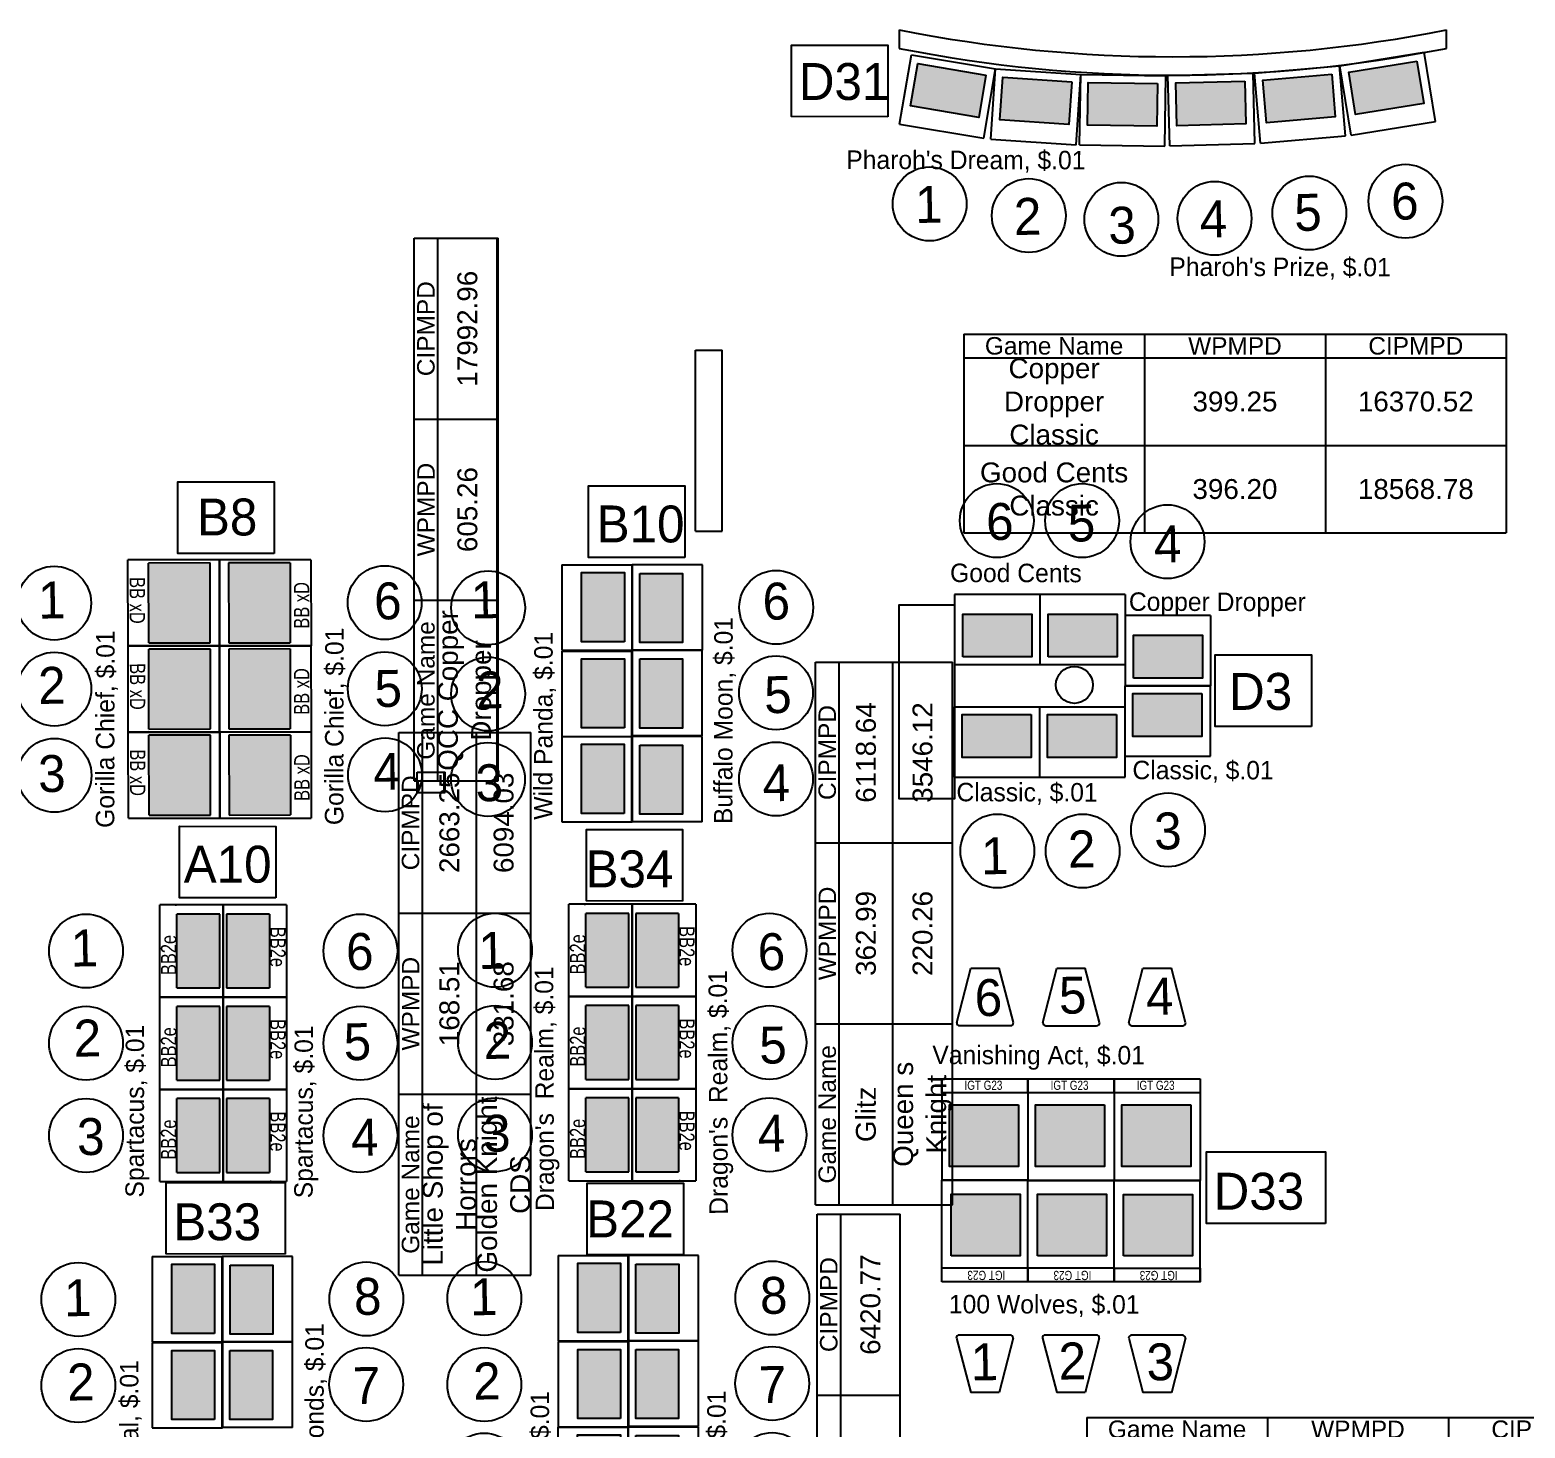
# Model space of a CAD drawing. Header units: inches. Extents: x 3213 to 10275, y -3570 to -435.
# Drawn here: x 8827.8 to 9314.1, y -2535.2 to -2080.7 of the extents above; entities that cross this region are included whole.
import ezdxf
from ezdxf.enums import TextEntityAlignment as Align

# ---------------------------------------------------------------- set-up
doc = ezdxf.new("R2010")
doc.units = ezdxf.units.IN
doc.header["$LTSCALE"] = 24
doc.header["$MEASUREMENT"] = 0
doc.linetypes.add('HIDDEN', pattern=[0.375, 0.25, -0.125])
for name, color, linetype in [('00 Bally Slots', 9, 'Continuous'), ('00 Bank', 7, 'Continuous'), ('00 IGT Slots', 7, 'Continuous'), ('00 PT Enrollment', 7, 'Continuous'), ('00 Themes', 7, 'Continuous'), ('00 WMS Slots', 173, 'Continuous'), ('EXT  INWALL', 3, 'Continuous'), ('EXT WALL', 3, 'Continuous'), ('F1  COL', 242, 'Continuous'), ('F1  WALL', 3, 'Continuous')]:
    doc.layers.add(name, color=color, linetype=linetype)
doc.styles.add('ARCHSTYL', font='HAND.SHX', dxfattribs={"width": 0.8})
doc.styles.add('HAND', font='Hand.shx', dxfattribs={"width": 0.8, "height": 0.5})

# ---------------------------------------------------------------- blocks, each defined once
blk = doc.blocks.new('SDG M-9000')
at = {"linetype": 'ByBlock', "lineweight": -3}
h = blk.add_hatch(color=0, dxfattribs=at)
h.dxf.hatch_style = 1
h.set_gradient(color1=(102, 0, 204), tint=0.32, name='CYLINDER')
h.paths.add_polyline_path([(16.43, 24.99), (2.51, 24.99), (2.51, 2.52), (16.43, 2.52)])
at = {"color": 192, "linetype": 'ByBlock', "lineweight": -3}
blk.add_lwpolyline([(2.51, 24.99), (16.43, 24.99), (16.43, 2.52), (2.51, 2.52)], close=True, dxfattribs=at)
at = {"layer": '00 Bally Slots', "color": 192, "ltscale": 25}
for p, q in [((22.86, 27.75), (0, 27.75)), ((0, 0), (0, 27.75)), ((22.86, 0), (22.86, 27.75)), ((22.86, 0), (0, 0))]:
    blk.add_line(p, q, dxfattribs=at)
at = {"layer": '00 Bally Slots', "color": 192}
blk.add_circle((46.85, 13.96), 12.01, dxfattribs=at)
blk = doc.blocks.new('*T336')
at = {"layer": '00 Themes', "linetype": 'ByBlock', "lineweight": -2, "transparency": 16777216}
for p, q in [((0, 0), (0, 176.43)), ((0, 176.43), (44.55, 176.43)), ((44.55, 0), (44.55, 176.43)), ((0, 0), (44.55, 0))]:
    blk.add_line(p, q, dxfattribs=at)
at = {"layer": '00 Themes', "color": 0, "linetype": 'ByBlock', "lineweight": -2, "transparency": 16777216}
for p, q in [((7.7, 0), (7.7, 176.43)), ((25.17, 0), (25.17, 176.43)), ((0, 117.62), (44.55, 117.62)), ((0, 58.81), (44.55, 58.81))]:
    blk.add_line(p, q, dxfattribs=at)
at = {"layer": '00 Themes', "color": 0, "lineweight": -3, "transparency": 16777216, "width": 58.689, "attachment_point": 5, "rotation": 90}
for s, insert, char_height in [('{\\fArial|b0|i0|c0;CIPMPD', (3.85, 147.02), 5.6858), ('{\\fArial|b0|i0|c0;\\c52479;6118.64 ', (16.44, 147.02), 6.467), ('{\\fArial|b0|i0|c0;\\c255;3546.12 ', (34.86, 147.02), 6.467), ('{\\fArial|b0|i0|c0;WPMPD', (3.85, 88.21), 5.6858), ('{\\fArial|b0|i0|c0;\\c65280;362.99 ', (16.44, 88.21), 6.467), ('{\\fArial|b0|i0|c0;\\c52479;220.26 ', (34.86, 88.21), 6.467), ('{\\fArial|b0|i0|c0;Game Name', (3.85, 29.4), 5.6858), ('{\\fArial|b0|i0|c0;Queen s Knight', (34.86, 29.4), 6.467), ('{\\fArial|b0|i0|c0;Glitz', (16.44, 29.4), 6.467)]:
    blk.add_mtext(s, dxfattribs=dict(at, insert=insert, char_height=char_height))
blk = doc.blocks.new('*T338')
at = {"layer": '00 Themes', "linetype": 'ByBlock', "lineweight": -2, "transparency": 16777216}
for p, q in [((0, 0), (0, 176.43)), ((0, 176.43), (27.08, 176.43)), ((27.08, 0), (27.08, 176.43)), ((0, 0), (27.08, 0))]:
    blk.add_line(p, q, dxfattribs=at)
at = {"layer": '00 Themes', "color": 0, "linetype": 'ByBlock', "lineweight": -2, "transparency": 16777216}
for p, q in [((7.7, 0), (7.7, 176.43)), ((0, 117.62), (27.08, 117.62)), ((0, 58.81), (27.08, 58.81))]:
    blk.add_line(p, q, dxfattribs=at)
at = {"layer": '00 Themes', "color": 0, "lineweight": -3, "transparency": 16777216, "width": 58.689, "attachment_point": 5, "rotation": 90}
for s, insert, char_height in [('{\\fArial|b0|i0|c0;CIPMPD', (3.85, 147.02), 5.6858), ('{\\fArial|b0|i0|c0;\\c52479;6420.77 ', (17.39, 147.02), 6.467), ('{\\fArial|b0|i0|c0;WPMPD', (3.85, 88.21), 5.6858), ('{\\fArial|b0|i0|c0;\\c65280;350.68 ', (17.39, 88.21), 6.467), ('{\\fArial|b0|i0|c0;Game Name', (3.85, 29.4), 5.6858), ('{\\fArial|b0|i0|c0;Hot Shots Blazing 7 s', (17.39, 29.4), 6.467)]:
    blk.add_mtext(s, dxfattribs=dict(at, insert=insert, char_height=char_height))
blk = doc.blocks.new('*T387')
at = {"layer": '00 Themes', "linetype": 'ByBlock', "lineweight": -2, "transparency": 16777216}
for p, q in [((0, 0), (176.43, 0)), ((0, 0), (0, -64.65)), ((176.43, 0), (176.43, -64.65)), ((0, -64.65), (176.43, -64.65))]:
    blk.add_line(p, q, dxfattribs=at)
at = {"layer": '00 Themes', "color": 0, "linetype": 'ByBlock', "lineweight": -2, "transparency": 16777216}
for p, q in [((58.81, 0), (58.81, -64.65)), ((117.62, 0), (117.62, -64.65)), ((0, -7.7), (176.43, -7.7)), ((0, -36.18), (176.43, -36.18))]:
    blk.add_line(p, q, dxfattribs=at)
at = {"layer": '00 Themes', "color": 0, "lineweight": -3, "transparency": 16777216, "width": 58.689, "attachment_point": 5}
for s, insert, char_height in [('{\\fArial|b0|i0|c0;Game Name', (29.4, -3.85), 5.6858), ('{\\fArial|b0|i0|c0;WPMPD', (88.21, -3.85), 5.6858), ('{\\fArial|b0|i0|c0;CIPMPD', (147.02, -3.85), 5.6858), ('{\\fArial|b0|i0|c0;Copper Dropper Classic', (29.4, -21.94), 6.467), ('{\\fArial|b0|i0|c0;\\c65280;399.25 ', (88.21, -21.94), 6.467), ('{\\fArial|b0|i0|c0;\\c65280;16370.52 ', (147.02, -21.94), 6.467), ('{\\fArial|b0|i0|c0;Good Cents Classic', (29.4, -50.41), 6.467), ('{\\fArial|b0|i0|c0;\\c65280;396.20 ', (88.21, -50.41), 6.467), ('{\\fArial|b0|i0|c0;\\c65280;18568.78 ', (147.02, -50.41), 6.467)]:
    blk.add_mtext(s, dxfattribs=dict(at, insert=insert, char_height=char_height))
blk = doc.blocks.new('*T389')
at = {"layer": '00 Themes', "linetype": 'ByBlock', "lineweight": -2, "transparency": 16777216}
for p, q in [((0, 0), (176.43, 0)), ((0, 0), (0, -25.17)), ((176.43, 0), (176.43, -25.17)), ((0, -25.17), (176.43, -25.17))]:
    blk.add_line(p, q, dxfattribs=at)
at = {"layer": '00 Themes', "color": 0, "linetype": 'ByBlock', "lineweight": -2, "transparency": 16777216}
for p, q in [((58.81, 0), (58.81, -25.17)), ((117.62, 0), (117.62, -25.17)), ((0, -7.7), (176.43, -7.7))]:
    blk.add_line(p, q, dxfattribs=at)
at = {"layer": '00 Themes', "color": 0, "lineweight": -3, "transparency": 16777216, "width": 58.689, "attachment_point": 5}
for s, insert, char_height in [('{\\fArial|b0|i0|c0;Game Name', (29.4, -3.85), 5.6858), ('{\\fArial|b0|i0|c0;WPMPD', (88.21, -3.85), 5.6858), ('{\\fArial|b0|i0|c0;CIPMPD', (147.02, -3.85), 5.6858), ('{\\fArial|b0|i0|c0;Pharaoh s Fortune', (29.4, -16.44), 6.467), ('{\\fArial|b0|i0|c0;\\c65280;618.36 ', (88.21, -16.44), 6.467), ('{\\fArial|b0|i0|c0;\\c65280;11572.09 ', (147.02, -16.44), 6.467)]:
    blk.add_mtext(s, dxfattribs=dict(at, insert=insert, char_height=char_height))
blk = doc.blocks.new('*T411')
at = {"layer": '00 Themes', "linetype": 'ByBlock', "lineweight": -2, "transparency": 16777216}
for p, q in [((0, 0), (0, 176.43)), ((0, 176.43), (42.98, 176.43)), ((42.98, 0), (42.98, 176.43)), ((0, 0), (42.98, 0))]:
    blk.add_line(p, q, dxfattribs=at)
at = {"layer": '00 Themes', "color": 0, "linetype": 'ByBlock', "lineweight": -2, "transparency": 16777216}
for p, q in [((7.7, 0), (7.7, 176.43)), ((25.28, 0), (25.28, 176.43)), ((0, 117.62), (42.98, 117.62)), ((0, 58.81), (42.98, 58.81))]:
    blk.add_line(p, q, dxfattribs=at)
at = {"layer": '00 Themes', "color": 0, "lineweight": -3, "transparency": 16777216, "width": 58.689, "attachment_point": 5, "rotation": 90}
for s, insert, char_height in [('{\\fArial|b0|i0|c0;CIPMPD', (3.85, 147.02), 5.6858), ('{\\fArial|b0|i0|c0;\\c255;2663.25 ', (16.49, 147.02), 6.467), ('{\\fArial|b0|i0|c0;\\c52479;6094.03 ', (34.13, 147.02), 6.467), ('{\\fArial|b0|i0|c0;WPMPD', (3.85, 88.21), 5.6858), ('{\\fArial|b0|i0|c0;\\c255;168.51 ', (16.49, 88.21), 6.467), ('{\\fArial|b0|i0|c0;\\c65280;331.68 ', (34.13, 88.21), 6.467), ('{\\fArial|b0|i0|c0;Little Shop of Horrors', (16.49, 29.4), 6.467), ('{\\fArial|b0|i0|c0;Golden Knight CDS', (34.13, 29.4), 6.467), ('{\\fArial|b0|i0|c0;Game Name', (3.85, 29.4), 5.6858)]:
    blk.add_mtext(s, dxfattribs=dict(at, insert=insert, char_height=char_height))
blk = doc.blocks.new('Bally V22')
at = {"linetype": 'ByBlock', "lineweight": -3}
h = blk.add_hatch(color=0, dxfattribs=at)
h.dxf.hatch_style = 1
h.set_gradient(color1=(255, 63, 0), tint=0.32)
h.paths.add_polyline_path([(16.43, 24.99), (2.51, 24.99), (2.51, 2.52), (16.43, 2.52)])
at = {"color": 192, "linetype": 'ByBlock', "lineweight": -3}
blk.add_lwpolyline([(2.51, 24.99), (16.43, 24.99), (16.43, 2.52), (2.51, 2.52)], close=True, dxfattribs=at)
at = {"layer": '00 Bally Slots', "color": 192, "ltscale": 25}
for p, q in [((22.86, 27.75), (0, 27.75)), ((0, 0), (0, 27.75)), ((22.86, 0), (22.86, 27.75)), ((22.86, 0), (0, 0))]:
    blk.add_line(p, q, dxfattribs=at)
at = {"layer": '00 Bally Slots', "color": 192}
blk.add_circle((46.85, 13.96), 12.01, dxfattribs=at)
blk = doc.blocks.new('WMS BlueBird xD')
at = {"linetype": 'ByBlock', "lineweight": -3}
h = blk.add_hatch(color=0, dxfattribs=at)
h.dxf.hatch_style = 1
h.set_gradient(color1=(0, 0, 255), color2=(255, 255, 0), tint=1, name='SPHERICAL')
h.paths.add_polyline_path([(23, 28.98), (3, 28.98), (3, 3), (23, 3)])
at = {"layer": '00 WMS Slots', "ltscale": 25}
for p, q in [((-3.73, 2), (-3.75, 30)), ((26, 30), (-3.75, 30)), ((26, 2), (26, 30)), ((3, 3), (3, 28.98)), ((23, 28.98), (3, 28.98)), ((23, 3), (23, 28.98)), ((-3.73, 2), (26, 2)), ((3, 3), (23, 3))]:
    blk.add_line(p, q, dxfattribs=at)
at = {"layer": '00 WMS Slots'}
blk.add_circle((-27.73, 16), 12.01, dxfattribs=at)
at = {"color": 0, "linetype": 'ByBlock', "lineweight": -3, "insert": (1.81, 24.42), "char_height": 5, "attachment_point": 1, "rotation": 270, "style": 'HAND'}
blk.add_mtext_dynamic_manual_height_columns('BB xD', width=29.75, gutter_width=135.58, heights=[0], dxfattribs=at)
blk = doc.blocks.new('WMS BlueBird 2e')
at = {"layer": '00 WMS Slots', "ltscale": 25}
h = blk.add_hatch(color=256, dxfattribs=at)
h.set_gradient(color1=(0, 191, 255), one_color=1, tint=1, name='CYLINDER')
h.paths.add_polyline_path([(19.51, 27), (5.58, 27), (5.58, 3), (19.51, 3)])
at = {"color": 0, "linetype": 'ByBlock', "lineweight": -3}
blk.add_line((5, 30), (5.38, 30), dxfattribs=at)
at = {"layer": '00 WMS Slots', "ltscale": 25}
for p, q in [((0, 0), (0, 30)), ((20.62, 30), (0, 30)), ((20.62, 0), (20.62, 30)), ((5.58, 3), (5.58, 27)), ((19.51, 27), (5.58, 27)), ((19.51, 3), (19.51, 27)), ((0, 0), (20.62, 0)), ((5.58, 3), (19.51, 3))]:
    blk.add_line(p, q, dxfattribs=at)
at = {"layer": '00 WMS Slots'}
blk.add_circle((-23.99, 15), 12.01, dxfattribs=at)
at = {"color": 0, "linetype": 'ByBlock', "lineweight": -3, "insert": (0.36, 7.14), "char_height": 5, "attachment_point": 1, "rotation": 90, "style": 'HAND'}
blk.add_mtext_dynamic_manual_height_columns('BB2e', width=20.625, gutter_width=135.58, heights=[0], dxfattribs=at)
blk = doc.blocks.new('IGT G23')
at = {"linetype": 'ByBlock', "lineweight": -3}
h = blk.add_hatch(color=7, dxfattribs=at)
h.set_gradient(color1=(241, 237, 14), color2=(18, 202, 42), tint=1)
h.paths.add_polyline_path([(-33.41, -26.28), (-33.41, -1.81), (-28.91, -1.81), (-28.91, -26.28)], flags=9)
h = blk.add_hatch(color=0, dxfattribs=at)
h.dxf.hatch_style = 1
h.set_gradient(color1=(255, 63, 0), tint=0.32, name='CYLINDER')
h.paths.add_polyline_path([(-4.53, -3.06), (-24.51, -3.06), (-24.51, -25.5), (-4.53, -25.5)])
at = {"color": 0, "linetype": 'ByBlock', "lineweight": -3}
blk.add_lwpolyline([(-24.51, -3.06), (-4.53, -3.06), (-4.53, -25.5), (-24.51, -25.5)], close=True, dxfattribs=at)
at = {"layer": '00 IGT Slots', "color": 30, "ltscale": 25}
for p, q in [((-33, 0), (0, 0)), ((-33, -28), (-33, 0)), ((0, -28), (0, 0)), ((-51.29, -4.75), (-69, -9.37)), ((-69, -18.63), (-69, -9.37)), ((-50.29, -22.18), (-50.29, -5.68)), ((-51.29, -23.18), (-69.01, -18.63)), ((-33, -28), (0, -28))]:
    blk.add_line(p, q, dxfattribs=at)
at = {"layer": '00 IGT Slots', "color": 30, "linetype": 'ByBlock', "lineweight": -3}
blk.add_lwpolyline([(-33, 0), (-28.48, 0), (-28.48, -28), (-33, -28)], close=True, dxfattribs=at)
at = {"layer": '00 IGT Slots', "color": 30, "ltscale": 25}
for centre, start, end in [((-51.29, -5.68), 0, 90), ((-51.29, -22.18), 270, 0)]:
    blk.add_arc(centre, 1, start, end, dxfattribs=at)
at = {"layer": '00 IGT Slots', "color": 7, "linetype": 'ByBlock', "lineweight": -3, "insert": (-32.42, -20.63), "char_height": 3, "width": 15.2138, "attachment_point": 1, "rotation": 90, "style": 'HAND'}
blk.add_mtext('IGT G23', dxfattribs=at)
blk = doc.blocks.new('*T470')
at = {"layer": '00 Themes', "color": 0, "linetype": 'ByBlock', "lineweight": -2, "transparency": 16777216}
for p, q in [((0, 0), (0.03, 6.59)), ((0.03, 6.59), (9.13, 6.55)), ((8.74, -0.04), (8.77, 6.55)), ((9.1, -0.04), (9.13, 6.55)), ((0, 0), (9.1, -0.04))]:
    blk.add_line(p, q, dxfattribs=at)
at = {"layer": '00 Themes', "color": 0, "lineweight": -3, "transparency": 16777216, "insert": (4.39, 3.27), "char_height": 6.467, "width": 6.467, "attachment_point": 5, "rotation": 89.7525}
blk.add_mtext('{\\fArial|b0|i0|c0;', dxfattribs=at)
blk = doc.blocks.new('*T471')
at = {"layer": '00 Themes', "linetype": 'ByBlock', "lineweight": -2, "transparency": 16777216}
for q in [(0, 58.81), (8.7, 0)]:
    blk.add_line((0, 0), q, dxfattribs=at)
at = {"layer": '00 Themes', "color": 0, "linetype": 'ByBlock', "lineweight": -2, "transparency": 16777216}
for p in [(0, 58.81), (8.7, 0)]:
    blk.add_line(p, (8.7, 58.81), dxfattribs=at)
at = {"layer": '00 Themes', "color": 0, "lineweight": -3, "transparency": 16777216, "insert": (4.35, 29.41), "char_height": 6.4375, "width": 58.6925, "attachment_point": 5, "rotation": 90}
blk.add_mtext('{\\fArial|b0|i0|c0;', dxfattribs=at)
blk = doc.blocks.new('*T488')
at = {"layer": '00 Themes', "linetype": 'ByBlock', "lineweight": -2, "transparency": 16777216}
for p, q in [((0, 0), (0, 176.43)), ((0, 176.43), (26.98, 176.43)), ((26.98, 0), (26.98, 176.43)), ((0, 0), (26.98, 0))]:
    blk.add_line(p, q, dxfattribs=at)
at = {"layer": '00 Themes', "color": 0, "linetype": 'ByBlock', "lineweight": -2, "transparency": 16777216}
for p, q in [((7.7, 0), (7.7, 176.43)), ((26.98, 176.43), (27.34, 176.43)), ((27.34, 0), (27.34, 176.43)), ((0, 117.62), (27.34, 117.62)), ((0, 58.81), (27.34, 58.81)), ((26.98, 0), (27.34, 0))]:
    blk.add_line(p, q, dxfattribs=at)
at = {"layer": '00 Themes', "color": 0, "lineweight": -3, "transparency": 16777216, "width": 58.689, "attachment_point": 5, "rotation": 90}
for s, insert, char_height in [('{\\fArial|b0|i0|c0;\\c65280;17992.96 ', (17.34, 147.02), 6.467), ('{\\fArial|b0|i0|c0;CIPMPD', (3.85, 147.02), 5.6858), ('{\\fArial|b0|i0|c0;WPMPD', (3.85, 88.21), 5.6858), ('{\\fArial|b0|i0|c0;\\c65280;605.26 ', (17.34, 88.21), 6.467), ('{\\fArial|b0|i0|c0;QCC Copper Dropper', (17.34, 29.4), 6.467), ('{\\fArial|b0|i0|c0;Game Name', (3.85, 29.4), 5.6858)]:
    blk.add_mtext(s, dxfattribs=dict(at, insert=insert, char_height=char_height))

msp = doc.modelspace()

# ---------------------------------------------------------------- linework, layer by layer
at = {"layer": '00 Bank'}
for points in [[(9106.81, -2108.88), (9075.49, -2108.86), (9075.5, -2085.58), (9106.81, -2085.6)], [(8907.26, -2250.84), (8875.95, -2250.84), (8875.94, -2227.56), (8907.25, -2227.56)], [(9040.79, -2252.19), (9009.47, -2252.18), (9009.48, -2228.9), (9040.79, -2228.91)], [(9244.55, -2307.11), (9213.24, -2307.1), (9213.25, -2283.81), (9244.55, -2283.83)], [(8907.8, -2362.88), (8876.48, -2362.86), (8876.49, -2339.58), (8907.8, -2339.6)], [(9040.11, -2363.89), (9008.79, -2363.87), (9008.8, -2340.59), (9040.11, -2340.61)], [(9249.12, -2468.72), (9210.49, -2468.7), (9210.5, -2445.42), (9249.12, -2445.44)], [(8910.83, -2478.65), (8872.2, -2478.64), (8872.21, -2455.36), (8910.83, -2455.37)], [(9040.42, -2478.94), (9009.1, -2478.93), (9009.11, -2455.64), (9040.42, -2455.66)]]:
    msp.add_lwpolyline(points, close=True, dxfattribs=at)
at = {"layer": 'EXT  INWALL', "linetype": 'ByBlock', "lineweight": -3}
msp.add_line((9288.48, -2086.66), (9288.48, -2080.66), dxfattribs=at)
for centre in [(9199.48, -1631.88), (9199.48, -1637.88)]:
    msp.add_arc(centre, 457.51, 258.7828, 281.2172, dxfattribs=at)
at = {"layer": 'EXT WALL', "linetype": 'ByBlock', "lineweight": -3}
msp.add_line((9110.48, -2080.66), (9110.48, -2086.66), dxfattribs=at)
at = {"layer": 'F1  COL'}
msp.add_circle((9167.48, -2293.61), 6, dxfattribs=at)
at = {"layer": 'F1  WALL'}
msp.add_lwpolyline([(9128.48, -2267.61), (9128.48, -2330.61), (9110.48, -2330.61), (9110.48, -2267.61)], close=True, dxfattribs=at)

# ---------------------------------------------------------------- block references
for name, p in [('*T488', (8952.8, -2324.82)), ('*T387', (9131.5, -2179.56)), ('*T471', (9044.3, -2243.62)), ('*T336', (9083.3, -2462.62)), ('*T411', (8947.8, -2485.47)), ('*T470', (8953.79, -2328.58)), ('*T338', (9083.8, -2642.12)), ('*T389', (9171.5, -2531.8))]:
    msp.add_blockref(name, p)
at = {"layer": '00 Bally Slots', "color": 20}
for p, rotation in [((9156.23, -2287.04), 90), ((9183.98, -2287.04), 90), ((9211.73, -2293.91), 90), ((9183.98, -2293.91), 270), ((9128.48, -2300.77), 270), ((9156.23, -2300.77), 270)]:
    msp.add_blockref('SDG M-9000', p, dxfattribs=dict(at, rotation=rotation))
at = {"layer": '00 Themes', "color": 10, "lineweight": -3, "transparency": 33554661}
for name, p, rotation in [('Bally V22', (9114.49, -2088.71), 260.3744713421999), ('Bally V22', (9253.81, -2092.37), 279.2965849281697), ('Bally V22', (9141.85, -2093.35), 266.2024556826703), ('Bally V22', (9169.54, -2095.19), 269.1208394057851), ('Bally V22', (9197.87, -2095.47), 271.5379617422864), ('Bally V22', (9226.08, -2094.67), 274.7633433475296), ('Bally V22', (9023.7, -2254.6), 180), ('Bally V22', (9023.7, -2282.6), 180), ('Bally V22', (9023.65, -2310.39), 180), ('IGT G23', (9152.4, -2454.69), 270), ('IGT G23', (9180.4, -2454.7), 270), ('IGT G23', (9208.4, -2454.7), 270), ('IGT G23', (9124.4, -2454.69), 89.99999999999999), ('IGT G23', (9152.4, -2454.7), 89.99999999999999), ('IGT G23', (9180.43, -2454.72), 89.99999999999999), ('Bally V22', (8890.43, -2479.45), 180), ('Bally V22', (9022.45, -2479.13), 180), ('Bally V22', (8890.43, -2507.45), 180), ('Bally V22', (9022.45, -2507.13), 180), ('Bally V22', (9022.4, -2534.93), 180)]:
    msp.add_blockref(name, p, dxfattribs=dict(at, rotation=rotation))
for p in [(9023.68, -2282.36), (9023.63, -2310.15), (9023.63, -2338.15), (8890.41, -2507.21), (9022.43, -2506.89), (8890.36, -2535.01), (9022.38, -2534.69), (9022.38, -2562.69)]:
    msp.add_blockref('Bally V22', p, dxfattribs=at)
at = {"layer": '00 WMS Slots', "color": 0, "linetype": 'ByBlock', "lineweight": -3}
for name, p, rotation in [('WMS BlueBird xD', (8863.5, -2282.98), 0.07716261648969333), ('WMS BlueBird xD', (8915.47, -2250.91), 180.0771626164897), ('WMS BlueBird xD', (8863.55, -2310.96), 0.0385813082468242), ('WMS BlueBird xD', (8915.49, -2278.91), 180.0771626164897), ('WMS BlueBird xD', (8863.61, -2338.98), 0.07716261648969333), ('WMS BlueBird xD', (8915.57, -2306.91), 180.0771626164897), ('WMS BlueBird 2e', (8911.34, -2365.12), 180), ('WMS BlueBird 2e', (9044.35, -2364.89), 180), ('WMS BlueBird 2e', (8911.34, -2395.12), 180), ('WMS BlueBird 2e', (9044.35, -2394.89), 180), ('WMS BlueBird 2e', (8911.34, -2425.12), 180), ('WMS BlueBird 2e', (9044.35, -2424.89), 180)]:
    msp.add_blockref(name, p, dxfattribs=dict(at, rotation=rotation))
for p in [(8870.09, -2395.12), (9003.1, -2394.89), (8870.09, -2425.12), (9003.1, -2424.89), (8870.09, -2455.12), (9003.1, -2454.89)]:
    msp.add_blockref('WMS BlueBird 2e', p, dxfattribs=at)

# ---------------------------------------------------------------- texts
at = {"layer": '00 Bank'}
for s, rotation, p in [('D31', 359.9752, (9077.89, -2103.43)), ('B8', 0.0138, (8882.18, -2245.03)), ('B10', 359.9752, (9012.16, -2247.28)), ('D3', 359.9752, (9217.79, -2301.72)), ('A10', 359.9752, (8877.88, -2357.9)), ('B34', 359.9752, (9008.55, -2359.43)), ('D33', 359.9752, (9212.77, -2464.23)), ('B33', 359.9752, (8874.48, -2474.17)), ('B22', 359.9752, (9008.72, -2473.24))]:
    msp.add_text(s, height=12, rotation=rotation, dxfattribs=at).set_placement(p)
at = {"layer": '00 PT Enrollment', "style": 'ARCHSTYL'}
for s, p in [('1', (9120.27, -2143.37)), ('5', (9243.55, -2145.96)), ('6', (9275.05, -2142.32)), ('2', (9152.4, -2147.28)), ('3', (9183.1, -2150.15)), ('4', (9212.81, -2148.1)), ('6', (9143.36, -2246.48)), ('5', (9169.91, -2246.98)), ('4', (9197.91, -2253.79)), ('1', (8835.09, -2272)), ('1', (8975.82, -2271.96)), ('6', (9070.66, -2272.38)), ('2', (8835.09, -2299.75)), ('2', (8977.53, -2301.23)), ('5', (9071.19, -2302.76)), ('3', (8835.09, -2328.43)), ('3', (8977.34, -2331.42)), ('4', (9070.66, -2331.44)), ('3', (9198, -2347.08)), ('1', (9141.72, -2355.15)), ('2', (9169.97, -2352.95)), ('1', (8845.66, -2385.14)), ('6', (8935.21, -2386.29)), ('1', (8978.27, -2385.92)), ('6', (9069.08, -2386.34)), ('6', (9139.64, -2401.27)), ('5', (9167.04, -2400.49)), ('4', (9195.35, -2400.84)), ('2', (8846.65, -2414.43)), ('5', (8934.45, -2415.61)), ('2', (8979.97, -2415.18)), ('5', (9069.6, -2416.72)), ('3', (8847.73, -2446.46)), ('4', (8936.83, -2446.69)), ('3', (8979.78, -2445.37)), ('4', (9069.08, -2445.39)), ('1', (8843.53, -2498.85)), ('8', (8937.8, -2498.41)), ('1', (8975.55, -2498.53)), ('8', (9069.82, -2498.09)), ('1', (9138.37, -2519.71)), ('2', (9166.94, -2519.42)), ('3', (9195.51, -2519.71)), ('2', (8844.51, -2526.25)), ('7', (8937.43, -2527.4)), ('2', (8976.54, -2525.93)), ('7', (9069.45, -2527.08))]:
    msp.add_text(s, height=12, rotation=1, dxfattribs=at).set_placement(p, align=Align.CENTER)
at = {"layer": '00 PT Enrollment'}
for s, p in [('6', (8944.34, -2272.3)), ('5', (8944.47, -2300.76)), ('4', (8944.07, -2327.75))]:
    msp.add_text(s, height=12, rotation=1, dxfattribs=at).set_placement(p, align=Align.CENTER)
at = {"layer": '00 Themes', "linetype": 'HIDDEN'}
for s, rotation, p in [("Pharoh's Dream, $.01", 359.8982, (9093.31, -2125.85)), ("Pharoh's Prize, $.01", 359.8982, (9198.37, -2160.64)), ('Good Cents', 359.8982, (9127.06, -2260.17)), ('Copper Dropper', 359.8982, (9185.21, -2269.53)), ('Gorilla Chief, $.01', 89.8982, (8929.77, -2339.21)), ('Buffalo Moon, $.01', 89.8982, (9056.28, -2338.89)), ('Gorilla Chief, $.01', 89.8982, (8855.28, -2340.11)), ('Wild Panda, $.01', 89.8982, (8997.75, -2337.47)), ('Classic, $.01', 359.8982, (9186.37, -2324.27)), ('Classic, $.01', 359.8982, (9129.13, -2331.45)), ("Dragon's  Realm, $.01", 90.2184, (8998.31, -2464.68)), ("Dragon's  Realm, $.01", 90.2184, (9054.81, -2465.9)), ('Spartacus, $.01', 89.8982, (8864.9, -2460.29)), ('Spartacus, $.01', 89.8982, (8919.8, -2460.53)), ('Vanishing Act, $.01', 359.8982, (9121.29, -2416.9)), ('100 Wolves, $.01', 359.8982, (9126.69, -2497.92)), ('Shadow Diamonds, $.01', 89.8982, (8923.26, -2588.54)), ('Sakura Festival, $.01', 89.8982, (8863, -2588.54)), ('Buffalo, $.01', 89.8982, (9054.03, -2568.09)), ('Tigress, $.01', 89.8982, (8996.6, -2569.57))]:
    msp.add_text(s, height=6, rotation=rotation, dxfattribs=at).set_placement(p)

doc.saveas('drawing.dxf')
